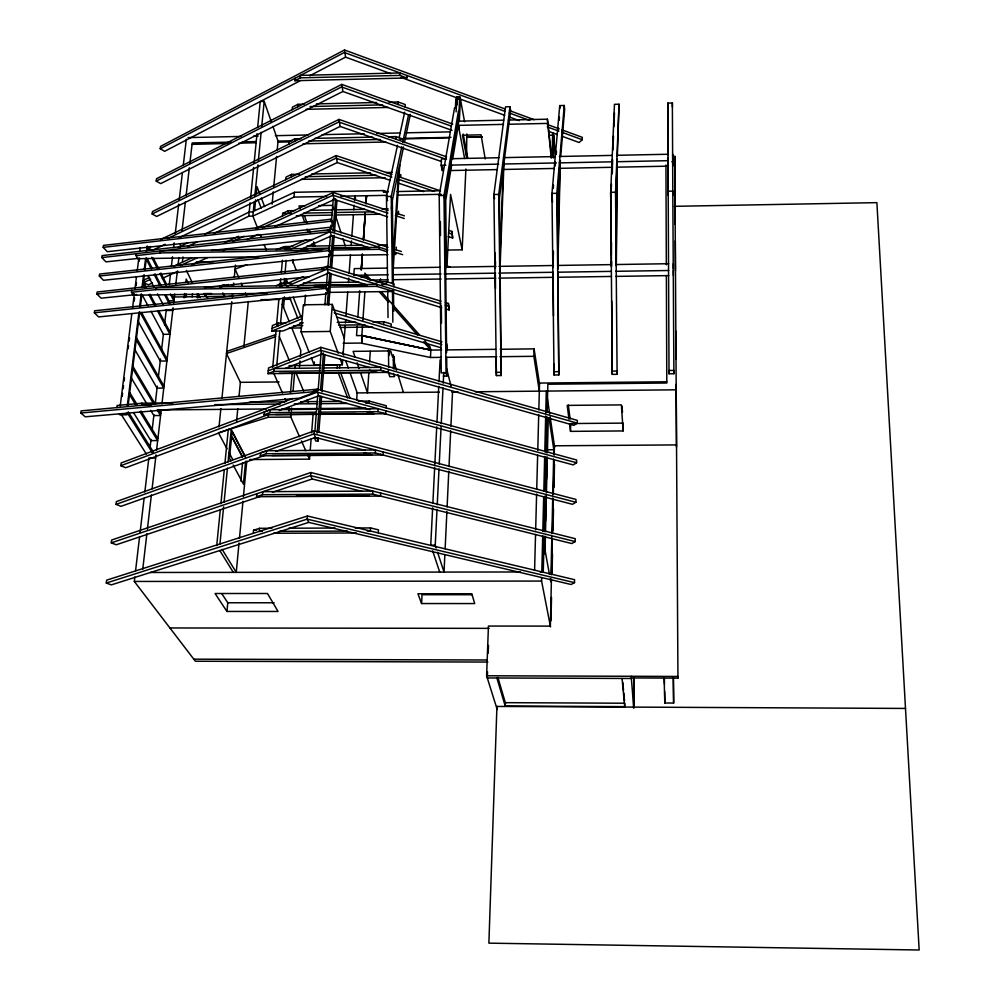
<?xml version="1.0" encoding="UTF-8"?>
<svg xmlns="http://www.w3.org/2000/svg" width="1000" height="1000" viewBox="0 0 1000 1000"><rect width="100%" height="100%" fill="white"/><g stroke="black" fill="none" stroke-linecap="round" stroke-linejoin="round"><path stroke-width="1.5" d="M633.663 707.1L633.775 677.5M633.775 705.125L633.875 677M633.938 705.537L634.038 677.562M623.125 430.938L623.175 423.113L570.662 423.55L570.525 431.362L623.125 430.938L621.388 404.9L567.212 405.387L568.962 419.137M624.725 706.625L624.75 703.225L505.337 702.663L505.225 706.038L624.725 706.625L622.05 678.438M611.375 254.963L611.5 242.5M612.15 173.938L612.225 166.137M611.462 266L611.512 261.35M612.35 172.975L612.463 160.575M616.237 254.887L616.987 166.05M616.325 265.925L617.2 160.475M574.513 582.65L574.562 579.688L307.438 516L106.65 580.15L106.287 583.038L111.337 584.862L308.738 522.388L571.062 584.5L574.513 582.65L307.188 519.138L106.287 583.038M256.825 493.688L256.55 496.7L262.512 494.7L372.663 494.137L571.8 543.55L575.225 541.587L575.275 538.688L310.887 472.512L111.625 540.025L111.275 542.863L116.25 544.763L260.613 496.287M380.462 454.35L572.5 504.312L575.9 502.262L575.95 499.412L314.188 430.9L116.388 501.575L116.05 504.363L120.975 506.337L264.275 455.562M383.488 413.387L573.212 464.913L576.587 462.775L576.638 459.988L317.5 389.175M383.512 371.438L573.925 425.337L577.263 423.125L577.312 420.375L320.812 347.337L268.512 367.962L268 373.65L388.25 372.362L388.438 369.5M561.613 136.1L579.125 142.513L582.25 139.725L582.3 137.338L561.875 129.838M557.8 255.825L559.825 167.2M550.887 578.763L550.812 581.862L550.262 578.862M550.988 574.1L551.838 536.788M551.912 533.688L552.712 497.925M552.788 494.825L553.6 459.075M553.7 454.412L553.812 449.75L549.05 418.05M557.9 266.837L560.288 161.637M551.413 579.475L550.363 626.112L488.438 626.05L486.613 675.775L497.188 709.513L497.287 706.45M551.525 574.812L552.325 539.062M552.463 532.837L553.237 498.638M553.337 493.975L554.113 459.775M554.212 455.112L554.425 445.788L676.5 444.913M550.988 620.7L551.512 597.438M552.038 574.188L552.487 554.038M553.013 530.788L553.5 509.075M553.987 487.375L554.5 464.125M544.138 536.263L543.263 571.938L540.15 571.95M544.25 531.6L545.125 495.925M545.237 491.275L546.075 457.137M546.188 452.488L547.062 416.8M547.175 412.15L547.85 384.225L666.8 383.025L666.375 275.575M553.387 158.05L553.938 135.125L549.263 135.238M544.7 553.9L545.125 536.812M545.5 521.275L546.062 497.962M546.512 479.312L547.038 457.562M547.15 452.9L547.225 449.787L553.812 449.75M545.4 536.312L545.062 550.312L549.45 574.35M545.513 531.65L546.375 495.9M546.45 492.788L547.312 457.038M547.425 452.375L548.263 418.188M552.975 255.9L553.088 251.238M553.075 266.913L553.438 251.438M551.225 158.15L547.375 119.188L508.413 120.062M550.525 626.912L541.587 581.062L541.663 577.95M541.812 571.725L542.7 535.9M542.825 531.237L543.675 496.975M543.825 490.75L544.675 456.488M544.788 451.812L545.675 416M545.75 412.887L546.287 391.087M552.087 157.062L552.7 132.675M539.325 391.15L533.875 356.312L534.087 348.875L500.188 349.275M534.587 570.4L535.538 534.55M535.662 529.875L536.613 494.025M536.725 489.35L537.638 455.05M537.762 450.375L538.713 414.525M538.837 409.85L539.538 383.062L666.787 381.775M487.525 671.75L487.3 677.95L631.375 678.475M488.2 653.162L488.475 645.413M495.288 267.8L495.513 261.637M499.975 256.75L503.25 168.337M500.087 267.725L503.963 162.787M495.175 256.825L495.288 253.725M619.025 104.225L615.562 192.213L617.112 374.312L612.275 374.363L610.675 192.3L614.462 104.325L619.025 104.225L617.362 156.113M617.25 159.213L615.812 196.363L615.562 192.213L610.675 192.3L611.462 266.675M610.95 196.45L611.475 184.075M611.925 173.238L612.525 159.312M612.913 150.025L613.5 136.1M613.9 126.812L614.487 112.888M446.788 250.087L462.15 249.825L465.887 169.037M466.512 155.675L466.825 133.938M444.837 555L444.038 572.075L437.55 552.263M445.138 548.787L446.887 511.538M447.113 506.875L448.787 471.163M449.012 466.512L450.688 430.8M450.913 426.15L452.525 392M456.112 111.862L456.863 96.775L459.725 96.713L460.363 100.125M436.163 548.013L435.238 545.175L437.013 509.363M437.238 504.688L439.012 468.862M439.237 464.188L441.087 426.812M441.238 423.7L443.013 387.875M443.237 383.2L443.787 372.3M457.275 104.812L456.863 96.775M446.163 309.05L449.137 309.95L448.387 303.463L445.425 302.55M448.212 236.575L452.65 238.025L451.925 231.425L448.95 230.45M447.337 346.8L447.212 349.588L446.6 347.137M449.137 309.95L448.387 303.463M452.65 238.025L451.925 231.425M459.725 96.713L458.325 125.375L452.675 159M458.963 128.737L459.1 125.95M459.312 121.5L460.412 99.113L455.838 99.213L455.4 107.963M432.638 507.825L430.75 545.188L435.238 545.175M432.875 503.15L434.675 467.337M434.837 464.225L436.725 426.85M436.962 422.175L438.762 386.362M439 381.688L440.1 359.888M445.538 257.613L445.775 252.975M449.825 172.5L449.988 169.412M445.662 268.575L446.35 254.713M450.688 168.487L450.925 163.863M446.912 267.387L450.55 194.412L462.15 249.825M441.262 357.362L430.462 357.488L430.85 350.087L429.963 346.75L424.8 340.913M442.488 166.887L442.287 170.7L441.15 165.287L441.475 158.925L446.138 158.825M421.587 603.55L417.925 593.775L471.8 593.75L474.712 603.562L421.587 603.55L422.05 594.725L471.95 594.712M393.188 269.387L394.375 250.675M394.562 247.55L399.775 164.913M380.688 493.05L380.487 496.087L256.55 496.7M383.075 454.975L375.325 452.962L375.513 449.975L266.475 450.75L260.562 452.85L260.3 455.812L383.075 454.975L383.263 452M320.175 414.312L385.662 413.738L385.838 410.812M391.112 326.788L391.287 323.988L383.8 321.775L372.925 321.912M378.263 532.9L378.45 529.825L370.562 527.938L355.15 527.987M386.138 407.9L386.262 405.75L369.162 401.062L358.263 401.175M329.525 292.387L393.438 291.462L393.562 289.425M393.837 286.712L394 283.962L386.587 281.675L375.8 281.837M395.875 252.525L395.75 254.513L393.013 253.65M396.138 249.85L396.312 247.162M398.4 213.888L398.562 211.238M400.688 177.387L400.85 174.788L397.962 173.812M402.925 141.65L403.088 139.088L395.95 136.6L388.175 136.775M405.1 107.037L405.25 104.525L398.188 102L388.938 102.212M295.05 78.25L294.825 80.712L406.912 77.975L407.075 75.5M372.663 494.137L372.863 491.1L262.787 491.675L262.512 494.7M385.662 413.738L377.987 411.65L378.175 408.725L321.1 409.237M388.25 372.362L380.662 370.213L380.85 367.35L323.6 367.975M383.612 324.575L383.8 321.775M370.562 527.938L370.363 531.025L367.275 531.038M386.587 281.675L386.413 284.425L381.788 284.5M395.788 139.162L395.95 136.6M398.025 104.513L398.188 102M406.912 77.975L399.9 75.412L400.062 72.938L300.538 75.388L300.312 77.85L294.825 80.712M391.475 209.137L392.075 199.862M393.05 258.463L398.625 170.438M380.275 281.887L380.475 278.812M368.862 372.612L367.5 392.825L360.55 372.812M369.575 361.95L370.3 351.287M369.162 401.062L369.012 403.225L365.9 403.25M393.438 291.462L376.825 286.375L376.962 284.337L330.25 285.025M387.525 251.912L379.3 249.312L379.438 247.312L332.812 248.088M386.35 192.662L383.387 191.8L383.462 190.575L294.438 192.288L253.325 211.35M361.275 270.262L362.362 254.737M363.438 239.213L365.275 212.812M356.637 400.163L357.163 392.713L349.913 372.488M362.488 326.275L361.838 335.575L430.85 350.087L441.637 349.963M362.912 320.087L364.862 292.2M430.462 357.488L361.912 343.288L362.35 335.562L356.538 335.637L357.2 326.35M361.912 343.288L362.35 335.562L430.85 350.087L423.638 341.938M357.863 317.05L359.725 290.725M361.262 269.137L362.35 253.85M363.325 240.075L365.163 214.075M361.375 268.988L362.362 255.012M363.462 239.488L365.337 213.088M366 203.762L366.55 196M339.613 368.025L339.837 364.938M323.075 364.988L342.337 364.775L342.688 360.125M343.15 353.938L345.2 326.062M345.425 322.975L345.662 319.875M346 315.225L347.725 291.988M348.4 282.7L348.75 278.05M349.087 273.4L350.462 254.812M351.15 245.512L351.5 240.863M351.838 236.225L353.438 214.537M353.787 209.887L354.125 205.238M354.475 200.588L354.812 195.95L355.575 198.512M337.2 368.1L337.425 365.112L323.862 365.262M338.125 353.175L330.225 331.438L332.312 304.4L303.35 304.812L301.075 331.8L309.062 352.062M307.438 516L307.188 519.138L308.738 522.388M310.887 472.512L310.637 475.588L312.175 478.975L361.987 491.362M314.188 430.9L313.95 433.913L315.45 437.438L365.35 450.425M80.838 413.013L317.438 391.362L299.262 398.175L85.225 416.812L80.838 413.013L81.112 410.887L317.613 389.175L317.262 392.137L318.738 395.8L369.938 409.7M320.812 347.337L320.588 350.238L322.038 354.025L370.012 367.612M325.6 288.375L325.763 286.3L94.637 310.775L94.362 312.8L98.588 316.925L326.287 293.988L325.863 292.775L328.2 292.738L325.6 288.375L94.362 312.8M367.238 284.938L328.525 273.113L327.137 269.075L327.35 266.288L441 301.2M328.6 250.637L328.762 248.6L99.6 274.05L99.325 276.038L103.5 280.287L329.263 256.413L328.837 255.162L331.15 255.125L328.6 250.637L99.325 276.038M369.812 247.938L331.463 235.837L330.1 231.688L330.312 228.95L388.025 247.275M330.938 221.213L331.087 219.2L103.462 245.4L103.2 247.362L107.325 251.7L331.575 227.1L331.163 225.837L333.462 225.8L330.938 221.213L103.2 247.362M388.113 210.512L333.212 192.525L333 195.212L334.338 199.462L387.575 216.812M391.975 174.45L336.138 155.575L337.25 162.562L389.975 180.287M446.6 156.838L339.012 119.4L340.1 126.438L441.45 161.537M452.738 124.087L341.788 84.388L342.863 91.475L452 130.325M504.975 108.938L344.513 50L345.575 57.125L390.825 73.675M314.862 431.65L317.675 396.213M318.163 390.05L321.087 353.088M324.9 304.887L325.875 292.587M326.25 287.975L327.463 272.587M327.825 267.975L328.925 254.137M329.162 251.062L330.387 235.688M330.875 229.537L331.238 224.925M331.475 221.85L333.312 198.787M317.15 433.162L320.062 396.188M320.55 390.025L323.45 353.05M327.238 304.85L329.787 272.562M330.15 267.95L332.688 235.65M333.05 231.038L335.588 198.738M318.137 440.975L316.788 437.788L314.375 437.812L315.738 440.988L318.137 440.975L318.387 437.9M318.863 431.75L321.625 396.425M321.987 391.812L324.875 354.95M328.762 305.188L331.2 274.1M331.688 267.875L334.237 235.238M334.487 232.138L336.912 201.05M320.112 365.012L314.188 365.087L314.438 361.987M249.662 459.55L309.525 459.15L309.887 454.513M310.262 449.862L311.125 439.025M311.625 432.837L313.113 414.263M299.462 366.85L299.962 360.9M300.338 356.438L300.837 350.475L291.613 327.525M304.587 305.85L305.487 295.125M564.263 105.475L556.838 193.325L558.837 374.925L554.025 374.975L551.975 193.412L559.738 105.588L564.263 105.475L564.65 109.388L560.775 155.738M557.925 269.062L557.3 197.45L560.388 160.375M288.925 411.125L289.188 408.088M290.487 392.887L292.188 373.125M299.562 436.7L290.837 417.062L291.1 414.038M291.35 411L291.613 407.975M293.025 391.325L294.575 373.15M294.962 368.612L295.225 365.575M293.087 263.125L293.35 260.138M553.263 188.275L553.538 185.188M555.212 165.9L555.55 162.013M556.225 154.288L556.5 151.2M558.25 131.113L558.513 128.025M559.188 120.3L559.462 117.212M276.737 365.788L279.887 330.5M280.587 322.775L282.787 298.163M284.15 283L284.55 278.463M285.1 272.413L286.175 260.387M283.538 307.45L284.488 296.863M285.7 283.263L286.1 278.725L287.762 282.975M214.025 233.5L248.787 216.175L252.85 216.1L294.012 197.1L294.438 192.288M253.287 533.3L253.562 530.237L259.562 528.312L271.9 528.275M317.062 414.338L264.05 414.8L264.312 411.9L270.175 409.7L318.012 409.275M302.688 322.912L282.987 330.962L271.887 331.1L272.4 325.538L278.163 323.15L285.938 323.05M282.45 215.987L282.7 213.35L288.325 210.738L294.575 210.625M285.775 179.662L286.012 177.075L291.613 174.4L299.337 174.237M289.037 144.088L289.262 141.55L294.812 138.8L301.038 138.663M292.188 109.65L292.413 107.15L297.925 104.338L304.088 104.188M227.05 448.913L218.412 432.788L268.212 417.25L268.475 414.3M272.738 367.25L276 331.163M276.562 325L278.925 298.788M280.188 284.913L280.738 278.75M281.3 272.587L282.413 260.25M259.562 528.312L259.288 531.388L262.375 531.375M260.3 455.812L266.212 453.713L266.475 450.75M264.05 414.8L269.913 412.612L270.175 409.7M268 373.65L273.812 371.375L274.075 368.512L320.5 368.013M277.913 325.938L278.163 323.15M281.55 285.975L281.8 283.238L291.038 283.1M287.962 249.188L284.862 249.237L285.1 246.55L292.85 246.425M288.325 210.738L288.087 213.375L291.212 213.325M291.375 176.988L291.613 174.4M294.587 141.35L294.812 138.8M297.7 106.838L297.925 104.338M245.588 461.337L243.425 484.075L233.15 465M239.025 543L236.25 572.35L222.138 549.388M239.462 538.362L242.975 501.287M243.412 496.65L246.775 461.112M272.1 204.163L273.263 191.85M273.7 187.237L276.6 156.463M277.175 150.312L278.05 141.088L272.925 126.375M226.938 611.438L215.062 593.513L267.475 593.5L278.05 611.462L226.938 611.438L227.775 602.762L221.85 593.713M240.812 481.05L242.55 462.863M236.575 421.213L237.787 408.775M239.013 396.337L240.375 382.337L226.488 353.537L275.5 336.725M243.912 346.275L248.3 301.425M248.787 216.175L250.125 202.775M250.588 198.162L253.65 167.463M254.112 162.862L257.025 133.7M257.638 127.55L260.238 101.463L264.2 101.363L271.375 121.962M216.725 545.562L220.275 509.963M220.888 503.762L224.288 469.7M224.9 463.512L228.3 429.45L231.275 429.425L245.5 456.825M219.938 544.012L223.612 506.85M224.075 502.2L227.438 468.137M228.05 461.938L231.275 429.425M254.237 202.062L252.85 216.1L257.925 228.875M254.85 195.863L257.913 164.875M258.375 160.238L261.137 132.35M261.75 126.15L264.2 101.363M254.65 210.075L255.65 199.812M256.238 193.938L256.962 186.612L259.688 193.738M219.013 426.9L220.875 408.562M221.975 397.863L231.775 301.725M232.25 297.062L232.562 293.962M233.35 286.188L233.675 283.087M234.3 276.875L235.5 265.075M192.138 296.875L192.488 293.775M185.8 296.962L186.15 293.875M182.387 262.125L182.987 256.925M184.075 297.863L184.575 293.512M185.888 281.913L186.225 279.012L188.15 282.975M142.725 569.388L146.875 533.713M147.4 529.15L151.375 494.95M152.075 488.913L156.025 454.862M156.562 450.225L161.262 409.663M161.95 403.787L173.088 307.838M173.625 303.2L174.688 293.975M175.837 284.05L177.325 271.238M178.038 265.175L178.912 257.6M180.162 246.838L180.525 243.675M181.975 231.262L185.387 201.788M186.1 195.662L189.338 167.75M189.875 163.1L192.225 142.938L231.188 142.1M487.9 662.062L195.375 661.237L134.325 581.45L134.85 576.962M135.55 570.95L139.562 536.9M140.113 532.263L144.113 498.212M144.838 492.025L148.85 457.975L155.575 457.912M150.125 447.137L151.025 439.4M152.125 430.125L153.938 414.637M155.213 403.812L157.287 386.175M158.312 377.5L160.5 358.938M161.588 349.65L163.412 334.175M164.5 324.888L166.325 309.413M169.237 284.65L170.512 273.812M171.425 266.075L172.512 256.8M173.612 247.512L174.15 242.862M175.25 233.588L178.7 204.175M179.25 199.537L182.35 173.225M183.263 165.487L186.35 139.188M173.038 402.9L141.912 403.2L141.65 405.325L151 405.238M131.738 290.225L131.488 292.238L155.638 289.637L155.875 287.613L327.137 285.075M136.363 253.65L136.113 255.637L160.062 252.925L160.312 250.938L329.712 248.137M127.275 406.1L138.938 312.213M139.7 306.05L141.225 293.738M142 287.587L143.525 275.275M144.288 269.113L145.625 258.337M146.387 252.188L147.162 246.025L149.125 249.9M128.1 405.575L139.738 311.775M140.3 307.162L141.838 294.85M142.787 287.162L144.312 274.862M144.887 270.25L146.412 257.95M147.363 250.263L147.75 247.188M269.012 414.325L125.712 467.738L120.838 465.7L121.175 462.962L292.775 398.475M152.5 282.913L148.262 284.85L143.65 282.5L143.963 279.988L149.613 277.375M340.1 126.438L156.662 216.45L152.15 213.975L152.45 211.55L339.012 119.4M342.863 91.475L160.7 183.612L156.225 181.1L156.525 178.713L341.788 84.388M300 80.85L164.662 151.312L160.238 148.75L160.525 146.4L344.513 50M116.875 407.6L117.137 405.475L141.912 403.2M267.175 293.288L133.112 295.225L133.363 293.212M120.188 406.163L131.812 313.837M132.587 307.688L134.338 293.837M134.913 289.225L136.463 276.913M137.238 270.763L138.787 258.45M139.762 250.763L140.15 247.675M122.188 396.413L122.575 393.338M123.15 388.725L123.537 385.65M124.125 381.037L124.5 377.975M128.175 348.762L128.562 345.688M129.15 341.075L129.537 337.95M134.175 301.1L134.562 298.025M136.1 285.725L136.488 282.65M139.2 261.137L139.588 258.062M500.125 271.5L499.4 198.538L510.613 110.612L510.05 106.725L505.55 106.825L493.888 194.513L496.375 375.575L501.163 375.525L500.15 274.613M510.05 106.725L498.713 194.425L501.163 375.525M136.588 294.525L101.1 298.188L96.9 294L97.175 292L327.3 267.013M138.575 258.35L105.962 261.875L101.825 257.575L102.088 255.6L330.262 229.662M446.6 352.663L444.888 199.562L458.688 117.938M451.65 165.113L445.737 200.25L446.362 266.875M458.475 110.975L444 195.463L446.05 372.875L446.863 376.087L443.288 376.125M446.05 372.875L441.262 372.925L439.2 195.55L454.513 108M393.375 284.938L392.337 200.538L403.512 147.075M404.438 142.613L410.35 114.388M401.788 146.713L391.25 196.45L392.375 283.387M402.75 142.188L408.5 115.062M387.575 281.913L386.475 196.55L397.512 145.3M399.137 137.762L404.663 112.15M160.238 148.75L344.312 52.5L504.888 111.363M309.662 75.825L345.575 57.125M156.225 181.1L341.587 86.938L451.15 126.05M178.337 247.45L188.075 242.587M204.737 234.237L249.2 211.975L253.275 211.9M187.6 246.675L197.338 241.825M152.15 213.975L338.8 121.988L446.463 159.375M160.863 239.4L336.138 155.575M150.75 246.562L147.938 247.9L152.513 250.312L165.2 244.288M167.587 238.525L335.925 158.212L391.812 177.05M179.3 237.587L337.25 162.562M173.625 266.288L191.975 257.8M224.462 242.787L238.588 236.262M255.538 228.425L333.212 192.525M143.65 282.5L150.712 279.237M180.387 265.562L197.35 257.75M232.675 241.462L243.975 236.25M262.35 227.787L333 195.212L387.938 213.175M162.362 278.387L177.862 271.262M191.962 264.8L207.475 257.688M222.975 250.562L227.2 248.625M246.938 239.575L258.212 234.4M275.138 226.637L334.338 199.462M279.425 249.088L285.1 246.55M284.862 249.237L306.175 239.725M327.475 230.225L330.312 228.95M290.3 249.4L330.1 231.688L387.85 249.975M300.938 249.363L331.463 235.837M276.075 285.712L281.8 283.238M280.125 286.6L303.025 276.75M321.625 268.75L327.35 266.288M287.038 286.262L327.137 269.075L440.863 303.913M297.75 286.238L328.525 273.113M272.15 328.312L302.4 315.85M271.887 331.1L302.162 318.663M268.25 370.8L320.588 350.238L577.263 423.125M285.138 368.462L322.038 354.025M276.337 249.662L283.625 246.912L287.387 246.85M246.775 264.713L235.1 269.1L238.738 277.5M313.412 390.75L317.613 389.175M120.838 465.7L317.262 392.137L576.587 462.775M279.25 410.513L318.738 395.8M116.05 504.363L313.95 433.913L575.9 502.262M275.963 451.425L315.45 437.438M226.7 351.438L275.688 334.588M111.275 542.863L310.637 475.588L575.225 541.587M272.4 492.325L312.175 478.975M101.825 257.575L330.1 231.688M211.562 250.45L312.512 239.513M96.9 294L327.137 269.075M204.488 287.512L309.413 276.675M300.312 77.85L399.9 75.412M192.05 144.375L227.925 143.463M238.85 143.175L256.012 142.738M277.85 142.175L288.762 141.9M404.2 138.95L449.438 137.787M466.587 137.35L482.188 136.95M455.788 100.237L457.5 100.2M316.438 103.9L376.587 102.5M310.05 106.55L382.587 104.862M306.1 109.325L388.075 107.438M667.887 158.188L667.938 195.387L667.887 191.225L672.788 191.125L673.9 373.713L669.025 373.762L667.788 103.1L672.362 103L672.387 106.925M458.537 121.175L503.738 120.162M503.575 124.375L458.325 125.375L464.625 158.5M508.263 124.275L547.263 123.413M188.088 137.6L241.075 136.438M253.55 136.163L258.225 136.062M275.363 135.688L308.087 134.975M322.125 134.662L364.2 133.75M376.662 133.475L400.037 132.963M406.275 132.825L449.913 131.875M315.038 138.363L372.612 137.113M242.1 141.862L256.137 141.562M277.962 141.088L291.988 140.787M404.225 138.35L451 137.35M466.587 137.012L482.175 136.675M308.6 141.037L380.225 139.5M399.963 139.162L403.088 139.088M303.075 143.787L385.763 142.012M450.788 158.725L498.9 157.738M503.55 157.637L554.763 156.588M559.425 156.488L612.188 155.4M616.838 155.3L668.05 154.25M441.15 165.287L445.812 165.2M450.475 165.1L498.663 164.125M503.325 164.025L556.163 162.95M559.275 162.887L612.125 161.812M616.788 161.725L668.088 160.675M671.85 161.762L674.812 161.7M451.637 170.512L496.8 169.6M503.025 169.475L554.425 168.438M559.1 168.35L612.05 167.288M616.725 167.188L668.112 166.163M311.7 173.988L370.45 172.812M385.913 172.5L392.1 172.375M305.3 176.713L376.463 175.287M301.3 179.35L385.163 177.7M383.387 191.8L387.975 191.713M397.163 191.537L440.037 190.725M294.012 197.1L326.75 196.475M340.788 196.213L386.725 195.338M397.638 195.138L441.275 194.3M386.475 196.55L391.25 196.45L392.337 200.538M439.2 195.55L444 195.463L444.888 199.562M305.038 205.863L298.988 205.975L300 208.875M318.65 205.613L332.262 205.362L333.65 209.713M310.175 210.338L332.013 209.938M335.125 209.875L364.775 209.338M381.938 209.025L388.175 208.912M282.7 213.35L285.788 213.287M303.7 213.1L331.8 212.587M334.925 212.525L373.95 211.812M674.3 206.325L876.888 202.638L919.163 950L488.888 943.15L496.925 706.438L905.5 708.438M296.363 215.738L331.925 215.087M335.012 215.037L379.85 214.225M306.8 246.188L330.062 245.8M333.162 245.75L362.612 245.263M378.113 245L387.425 244.85M301.925 248.962L308.125 248.85M332.95 248.438L368.625 247.85M160.062 252.925L321.775 250.263M332.663 250.087L379.3 249.312M258.962 256.737L137.725 258.7L136.113 255.637M332.025 255.55L387.975 254.638M196.363 261.9L213.45 261.625M386.962 268.1L354.275 268.612L353.787 275.312L388.088 274.788M393.188 268.012L439.875 267.275M446.1 267.188L495.913 266.413M499.025 266.363L553.488 265.512M558.162 265.438L611.075 264.613M615.75 264.538L668.662 263.712M392.762 274.713L441.087 273.975M444.212 273.938L495.65 273.15M498.775 273.1L553.337 272.275M558.013 272.2L611.013 271.388M615.688 271.312L668.7 270.512M360.712 276.788L365.938 276.712L368 279.037M369.425 280.087L388.125 279.812M392.812 279.738L441.138 279.012M445.812 278.95L495.7 278.2M498.812 278.15L553.375 277.325M558.05 277.262L611.05 276.462M615.725 276.4L668.737 275.6M303.375 282.925L358.85 282.087M313.938 285.5L366.362 284.725M155.638 289.637L323.862 287.162M330.1 287.062L376.825 286.375M206.462 297.05L203.775 293.612L211.575 293.5M200.087 297.775L198.175 293.825L197.338 293.837A138.175 32.438 88.5 0 0 197.275 297.812M174.338 297L233.15 296.163M168.625 300.85L173.812 300.775L170.35 293.988M260.95 299.7L279.7 299.438M282.825 299.387L290.637 299.275M166.2 310.512L172.7 310.413M299.913 322.863L303.025 322.825M337.2 322.375L355.838 322.137M293.463 325.737L302.787 325.613M338.537 325.15L364.963 324.812M289.137 328.1L301.5 327.938M340.125 327.45L372.575 327.025M301.075 331.8L330.225 331.438M343.137 343.263L361.825 343.038M446.262 349.913L495.562 349.325M445.887 357.312L496.825 356.737M499.913 356.7L533.875 356.312M289.062 365.65L320.85 365.3M273.812 371.375L320.275 370.863M323.375 370.838L380.662 370.213M279.225 373.325L377.088 372.287L369.338 370.138M391.138 373.462L388.762 373.488L389.775 376.688L394.525 376.637L393.525 373.438M495.725 372.35L500.538 372.3M553.575 371.737L558.413 371.675M612.025 371.112L616.888 371.062L617.112 374.312M240.375 382.337L279.062 381.95M356.575 392.925L439.35 392.125M451.85 392L458.1 391.938M475.275 391.775L676.225 389.812M249.312 402.188L285.113 401.85M300.675 401.712L317.8 401.55M320.913 401.525L341.15 401.325M214.85 404.65L280.25 404.05M294.262 403.913L317.625 403.7M320.737 403.675L347.212 403.425M157.475 409.963L266.363 408.988M281.913 408.837L317.688 408.525M320.8 408.488L365.913 408.088M269.913 412.612L316.238 412.2M319.325 412.175L377.987 411.65M313.137 413.938L316.238 413.9M319.337 413.875L355.712 413.562M275.562 414.5L374.387 413.625L366.55 411.55M268.212 417.25L290.837 417.062M266.212 453.713L375.325 452.962M271.925 455.525L371.688 454.837L363.775 452.825M296.175 496.287L369 495.938M288.85 528.212L335.1 528.05M253.562 530.237L256.688 530.225M279.337 531.325L347.225 531.1M273.587 533.237L356.388 532.975M150.175 572.475L520.487 571.975M134.325 581.45L541.587 581.062M227.775 602.762L274.137 602.775M169.913 627.962L489.1 628.362M193.8 659.175L487.262 659.987M486.613 675.775L677.938 676.45L677.95 678.125L631.337 677.95M664.087 676.725L664.8 703L673.637 703.05L673.4 678.213M362.438 335.812L430.85 350.087M383.462 190.575L387.925 191.875M334.25 312.863L441.825 344.613M337.113 317.2L441.262 347.837M332.975 309.587L441.962 341.838M392.55 292.675L441.688 307.675M445.3 305.275L448.25 306.175M393.137 251.65L402.663 254.675M393.2 248.925L401.337 251.5M447.212 266.075L450.175 267.013M397.013 213.438L404.438 215.863M395.363 215.6L404.275 218.512M448.825 233.075L451.8 234.05M399.162 179.537L434.45 191.438M398.762 183.25L423.663 191.612M397.8 176.412L440.475 190.837M401.037 77.412L504.675 115.3M509.062 116.9L519.275 120.625M548.475 131.3L557.225 134.5M509.363 110.55L534.163 119.663M547.288 124.488L558.962 128.763M509.263 112.975L529.7 120.463M547.225 126.888L558.9 131.163M561.825 132.238L582.25 139.725M203.775 293.612L207.975 298M371.025 280.138L364.825 273.125L365.938 276.712M381.375 291.825L419.625 335.062M379.325 291.85L388.6 302.337M393.75 308.163L417.45 334.95M120.95 414.038L146.387 454.087M128.287 411.85L153.387 452M127.212 412.675L152.338 452.75M219.887 550.675L233.3 572.362M133.8 413.05L150.887 440.625L157.587 440.575L139.913 411.675M222.963 293.25L224.613 295.9M222.725 293.175L224.363 295.825M129.462 394.6L135.887 405.112M129.725 392.5L136.95 404.35M140.963 410.925L157.825 438.562M131.163 377.7L146.8 403.812M150.712 410.35L153.837 415.562L160.5 415.513L157.325 410.138M325.763 286.3L328.363 290.675M132.7 368.488L153.35 403.413M132.95 366.413L155.175 404.1M158.35 409.475L160.725 413.512M134.688 349.363L157.062 388.137L163.688 388.075L136.237 339.913M328.762 248.6L331.312 253.1M136.5 337.863L163.912 386.1M138.012 321.138L160.25 361.062L166.825 360.988L140.488 313.1M331.087 219.2L333.612 223.787M131.488 292.238L133.112 295.225M141.45 312.375L167.05 359.05M142.175 294.9L148.025 305.775M150.95 311.212L163.388 334.325L169.925 334.25L157.637 311.125M230.95 460.913L229.475 458.188L232.087 431.775L245.175 456.975M229.213 452.95L232.812 459.663M143.438 281.925L146.325 287.375M149.938 294.188L155.712 305.087M158.6 310.538L170.15 332.337M143.188 283.925L145.35 288M148.975 294.8L154.75 305.688M148.112 275.887L153.9 286.962M157.513 293.888L163.3 304.962M232.6 437.663L242.613 456.85M231.2 435.775L242.3 457M147.213 258.575L152.213 268.288M155.075 273.837L160.775 284.938M165.775 294.65L170.062 302.975M146.263 259.163L151.263 268.85M154.125 274.4L159.838 285.475M164.838 295.175L169.125 303.488M153.275 258.062L158.812 268.95M160.888 273.038L166.425 283.925M171.962 294.812L174.037 298.888M151.662 257.3L157.2 268.163M159.963 273.6L166.2 285.825M186.375 270.387L192.35 282.775M232.162 284.938L232.725 286.212M301.425 440.913L305.788 450.737M307.65 454.938L309.525 459.15M273.7 373.125L282.438 392.912M284.938 398.575L286.175 401.4M241.163 283.087L242.387 285.887M245.413 292.887L246.637 295.675M279.337 336.675L289.363 360.625M296.025 372.887L303.688 391.287M307.238 399.775L308.412 402.612M282.25 304.225L289.312 321.8M260.175 234.55L261.3 237.4M264.113 244.5L266.363 250.175M311.337 357.85L314.188 365.087M289.55 297.213L297.887 318.488M293.263 297.162L300.975 317.025M257.887 199.525L261.188 208.088M261.325 198.025L264.6 206.588M292.325 260.012L296.163 270.25M338.137 372.438L347.625 397.975M340.538 372.413L349.95 397.95M340.238 358.975L342.337 364.775M342.663 352.262L343.7 355.15M345.763 360.925L348.363 368.15M302.525 216.1L304.562 221.875M307.087 229.112L308.1 232M312.15 243.562L313.163 246.45M332.312 304.4L344.288 338.462M304.462 215.7L306.988 222.95M309.513 230.2L310.525 233.1M313.55 241.8L315.075 246.15M355.087 357.088L353.1 351.362L390.662 350.925L392.488 356.863M357.075 362.8L359.062 368.525M432.638 550.85L439.712 572.075M335.5 215.5L341.062 232.887M342.912 238.675L345.225 245.925M393.4 359.825L396.587 370.213M397.95 374.663L403.425 392.475M496.875 677.987L505.225 706.038M497.863 677.375L505.588 703.512M386.838 197.913L387.562 200.625M446.613 368.612L451.05 386.15M446.438 343.162L447.35 346.825M463.212 134.075L467.738 158.212M455.838 99.213L456.413 102.238M466.7 157.812L462.45 135.225L481.05 134.825L485.2 158.938M460.412 99.113L464.588 121.825M494.588 198.625L493.888 194.513L498.713 194.425L499.4 198.538M534.087 348.875L539.513 383.938M547.425 398.65L549.675 413.8M550.125 416.825L554.625 447.113M569.55 423.713L570.525 431.362M568.337 405.087L570.087 418.938M557.3 197.45L556.838 193.325L551.975 193.412L552.5 202.213M547.375 119.188L551.675 157.05M553.112 132.725L555.5 154.45M559.738 105.588L560 108.188M622.775 682.35L623.525 690.263M623.763 692.788L624.538 701.012M631.2 676.287L633.763 708.238M622.05 406.138L622.463 412.312M664.338 678.175L664.5 684.125M664.7 691.55L664.8 703M673.312 676.762L673.637 703.05M669.025 373.762L668.988 370.5L673.875 370.45L673.9 373.713M393.462 291.15L393.713 311.363M394.275 356.438L394.425 368.875M392.463 291.15L392.863 322.2M393.288 354.8L393.462 368.775M389.462 351.825L389.5 354.938M387.7 291.225L388.038 317.613M388.462 350.2L388.675 367.275M667.788 103.1L667.887 155.087M446.662 357.35L446.863 376.087M440.35 221.513L440.5 235.575M441.3 305.863L441.5 323.038M557.962 273.738L558.837 374.925M552.938 252.013L553.075 267.575M553.125 273.8L553.5 315.825M553.925 364.075L554.025 374.975M495.138 252.95L495.288 268.475M495.35 274.688L495.487 288.65M496.2 358.5L496.375 375.575M672.75 159.662L672.712 154.15L672.788 166.062L672.75 160.588M672.788 191.125L672.825 195.287L672.362 103M673.337 263.65L673.375 268.762M673.375 270.438L673.413 275.525M611.725 301.012L612.275 374.363M677.95 678.125L674.775 156.062L675.138 224.35M675.288 240.812L675.438 270.7M675.85 331.2L675.987 358.913M676.175 384.475L676.513 447.088M665.938 165L666.325 264.812M198.113 297.8A138.175 32.375 88.5 0 1 198.175 293.825M228.325 284.488A495.238 257.85 14.8 0 1 219.913 287.35M224.275 284.613A495.05 258.062 14.8 0 1 220.05 286.025M366.475 195.725L365.925 203.487L366.475 195.725M126.312 413.787L119.225 413.85L119.862 414.862L126.95 414.8L126.312 413.787"/></g></svg>
